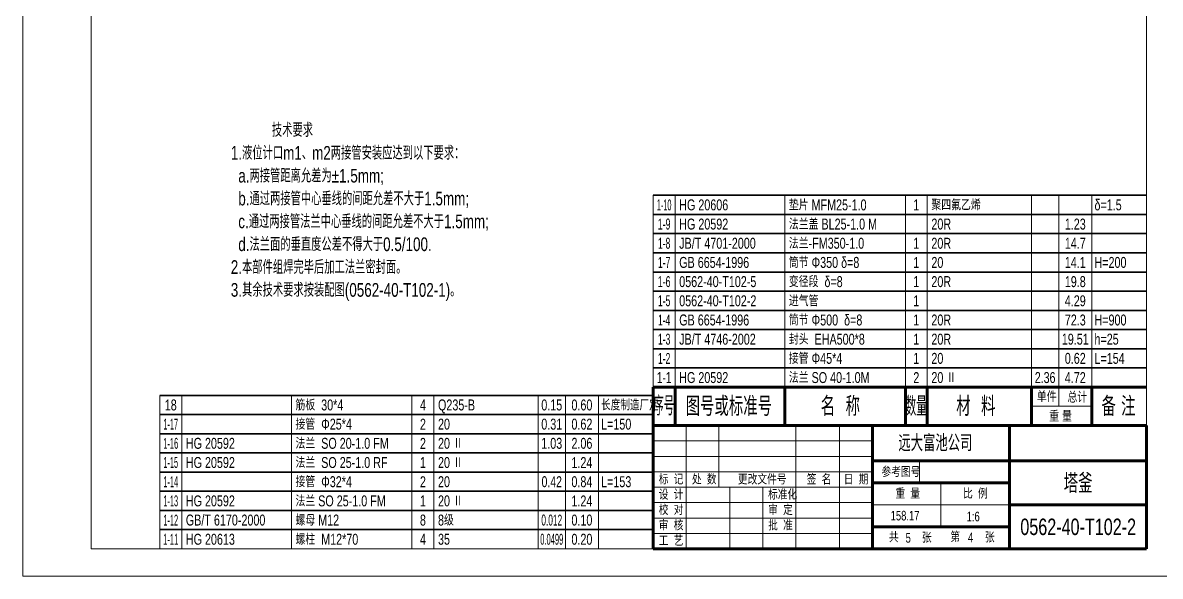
# Model space of a CAD drawing. Header units: millimetres. Extents: x 0 to 5040, y 0 to 3564.
# Drawn here: x 0 to 2490, y 0 to 1212 of the extents above; entities that cross this region are included whole.
import ezdxf
from ezdxf.enums import TextEntityAlignment as Align

# ---------------------------------------------------------------- set-up
doc = ezdxf.new("R2010")
doc.units = ezdxf.units.MM
doc.layers.add('标注层', color=7, linetype='Continuous', lineweight=18)
doc.layers.add('细实线', color=7, linetype='Continuous', lineweight=18)
doc.styles.add('HGCAD', font='HGCAD.SHX', dxfattribs={"width": 0.75, "bigfont": 'HZTXT.SHX'})

# ---------------------------------------------------------------- blocks, each defined once
blk = doc.blocks.new('HGCAD#HGTFTK~A2Z~HGCAD图框')
at = {"layer": '细实线', "color": 7}
blk.add_lwpolyline([(10, -10), (-410, -10), (-410, 584), (10, 584)], close=True, dxfattribs=at)
at = {"layer": '细实线', "color": 2}
blk.add_lwpolyline([(0, 0), (-385, 0), (-385, 574), (0, 574)], close=True, dxfattribs=at)
blk = doc.blocks.new('HGCAD#HGTFBTL~HGCAD标题栏')
at = {"color": 4, "linetype": 'Continuous', "lineweight": 70}
for p, q in [((-180, 0), (-180, 45)), ((-180, 45), (0, 45)), ((-100, 45), (-100, 0)), ((-50, 0), (-50, 45)), ((0, 32.14), (-100, 32.14)), ((-50, 24.11), (-100, 24.11)), ((-50, 16.07), (0, 16.07)), ((-50, 8.04), (-100, 8.04)), ((0, 0), (-180, 0))]:
    blk.add_line(p, q, dxfattribs=at)
at = {"color": 7, "linetype": 'Continuous', "lineweight": 18}
for p, q in [((-168, 45), (-168, 0)), ((-156, 22.5), (-156, 45)), ((-128, 0), (-128, 45)), ((-112, 45), (-112, 0)), ((-180, 39.38), (-100, 39.38)), ((-100, 33.75), (-180, 33.75)), ((-82.78, 32.14), (-82.78, 24.11)), ((-180, 28.12), (-100, 28.12)), ((-100, 22.5), (-180, 22.5)), ((-152, 0), (-152, 22.5)), ((-140, 22.5), (-140, 0)), ((-75, 24.11), (-75, 8.04)), ((-180, 16.88), (-100, 16.88)), ((-100, 16.07), (-50, 16.07)), ((-100, 11.25), (-180, 11.25)), ((-180, 5.62), (-100, 5.62))]:
    blk.add_line(p, q, dxfattribs=at)
at = {"color": 4, "linetype": 'Continuous', "lineweight": 60}
blk.add_line((0, 0), (0, 45), dxfattribs=at)
at = {"color": 7, "linetype": 'Continuous', "lineweight": 18, "style": 'HGCAD', "width": 0.75}
for s, p in [('参考图号', (-96.71, 26.25)), ('标  记', (-177.97, 23.53)), ('处  数', (-165.87, 23.5)), ('更改文件号', (-149.08, 23.5)), ('签  名', (-123.98, 23.5)), ('日  期', (-110.47, 23.5)), ('设  计', (-177.97, 17.98)), ('标准化', (-138.09, 17.98)), ('重  量', (-91.64, 18.33)), ('比  例', (-66.93, 18.33)), ('校  对', (-177.97, 12.36)), ('审  定', (-138.05, 12.36)), ('审  核', (-177.97, 6.73)), ('批  准', (-138.05, 6.73)), ('工  艺', (-177.97, 1.11)), ('共', (-94, 2.4)), ('张', (-81.97, 2.26)), ('第', (-71.56, 2.52)), ('张', (-58.98, 2.36))]:
    blk.add_text(s, height=3.5, dxfattribs=at).set_placement(p)
at = {"color": 7, "linetype": 'Continuous', "lineweight": 18, "style": 'HGCAD', "width": 0.75, "flags": 8}
for tag, height, p in [('MATERIAL', 6, (-77.04, 38.61)), ('DRAW_NAME', 7, (-24.97, 23.88)), ('WEIGHT', 3.5, (-88.1, 12.11)), ('SCALE', 3.5, (-63.24, 11.8)), ('DRAW_NO', 6, (-24.94, 8.04)), ('SUM', 3.5, (-86.95, 4)), ('PAGE', 3.5, (-64.21, 4.14))]:
    blk.add_attdef(tag, text='', height=height, dxfattribs=at).set_placement(p, align=Align.MIDDLE_CENTER)
blk = doc.blocks.new('HGCAD#HGTFMXT~HGCAD明细表标题')
at = {"color": 4, "linetype": 'Continuous', "lineweight": 60}
for p, q in [((-180, 0), (-180, 14)), ((-180, 14), (0, 14)), ((-172, 14), (-172, 0)), ((-132, 14), (-132, 0)), ((-88, 14), (-88, 0)), ((-80, 14), (-80, 0)), ((-42, 14), (-42, 0)), ((-20, 14), (-20, 0))]:
    blk.add_line(p, q, dxfattribs=at)
at = {"layer": '标注层'}
for p, q in [((-32, 14), (-32, 7)), ((-32, 7), (-32, 14)), ((-20, 7), (-42, 7))]:
    blk.add_line(p, q, dxfattribs=at)
at = {"layer": '标注层', "style": 'HGCAD'}
for s, height, width, p in [('单件', 4, 0.75, (-40, 8.52)), ('总计', 4, 0.75, (-28.85, 8.34)), ('序号', 7, 0.55, (-180, 3.68)), ('图号或标准号', 7, 0.75, (-168.15, 3.5)), ('名  称', 7, 0.75, (-118.87, 3.5)), ('数量', 7, 0.55, (-87.87, 3.5)), ('材  料', 7, 0.75, (-69.43, 3.5)), ('备 注', 7, 0.75, (-16.44, 3.5)), ('重 量', 4, 0.75, (-35.51, 1.38))]:
    blk.add_text(s, height=height, dxfattribs=dict(at, width=width)).set_placement(p)
blk = doc.blocks.new('HGCAD#HGTFMXB~HGCAD明细表')
at = {"color": 4}
for p, q in [((-180, 0), (-180, 7)), ((-172, 0), (-172, 7)), ((-132, 0), (-132, 7)), ((-88, 0), (-88, 7)), ((-80, 0), (-80, 7)), ((-42, 0), (-42, 7)), ((-32, 0), (-32, 7)), ((-20, 0), (-20, 7))]:
    blk.add_line(p, q, dxfattribs=at)
at = {"color": 7, "linetype": 'Continuous', "lineweight": 35}
blk.add_line((-180, 7), (0, 7), dxfattribs=at)
at = {"color": 7, "linetype": 'Continuous', "lineweight": 35, "style": 'HGCAD', "width": 0.75, "flags": 8}
for tag, p in [('NO', (-176, 3.5)), ('NUM', (-84, 3.5)), ('ONE', (-37, 3.5)), ('ALL', (-26, 3.5))]:
    blk.add_attdef(tag, text='', height=4, dxfattribs=at).set_placement(p, align=Align.MIDDLE)
for tag, p in [('PARTNO', (-170.5, 3.5)), ('PARTNAME', (-130.5, 3.5)), ('MATERIAL', (-78.5, 3.5)), ('NOTICE', (-19, 3.5))]:
    blk.add_attdef(tag, text='', height=4, dxfattribs=at).set_placement(p, align=Align.MIDDLE_LEFT)

msp = doc.modelspace()

# ---------------------------------------------------------------- block references
at = {"ltscale": 6, "xscale": 6, "yscale": 6, "zscale": 6}
msp.add_blockref('HGCAD#HGTFTK~A2Z~HGCAD图框', (2460, 60), dxfattribs=at)
at = {"layer": '细实线', "ltscale": 6}
ref = msp.add_blockref('HGCAD#HGTFMXB~HGCAD明细表', (2460, 792), dxfattribs=dict(at, xscale=6, yscale=6, zscale=6))
ref.add_attrib('NO', '1-10', dxfattribs={"layer": '0', "color": 7, "linetype": 'Continuous', "lineweight": 35, "height": 24, "style": 'HGCAD', "width": 0.46, "flags": 8}).set_placement((1404, 813), align=Align.MIDDLE)
ref.add_attrib('PARTNO', 'HG 20606', dxfattribs={"layer": '0', "color": 7, "linetype": 'Continuous', "lineweight": 35, "height": 24, "style": 'HGCAD', "width": 0.75, "flags": 8}).set_placement((1437, 813), align=Align.MIDDLE_LEFT)
ref.add_attrib('PARTNAME', '垫片 MFM25-1.0', dxfattribs={"layer": '0', "color": 7, "linetype": 'Continuous', "lineweight": 35, "height": 24, "style": 'HGCAD', "width": 0.75, "flags": 8}).set_placement((1677, 813), align=Align.MIDDLE_LEFT)
ref.add_attrib('NUM', '1', dxfattribs={"layer": '0', "color": 7, "linetype": 'Continuous', "lineweight": 35, "height": 24, "style": 'HGCAD', "width": 0.75, "flags": 8}).set_placement((1956, 813), align=Align.MIDDLE)
ref.add_attrib('MATERIAL', '聚四氟乙烯', dxfattribs={"layer": '0', "color": 7, "linetype": 'Continuous', "lineweight": 35, "height": 24, "style": 'HGCAD', "width": 0.75, "flags": 8}).set_placement((1989, 813), align=Align.MIDDLE_LEFT)
ref.add_attrib('NOTICE', 'δ=1.5', dxfattribs={"layer": '0', "color": 7, "linetype": 'Continuous', "lineweight": 35, "height": 24, "style": 'HGCAD', "width": 0.75, "flags": 8}).set_placement((2346, 813), align=Align.MIDDLE_LEFT)
ref = msp.add_blockref('HGCAD#HGTFMXB~HGCAD明细表', (2460, 750), dxfattribs=dict(at, xscale=6, yscale=6, zscale=6))
ref.add_attrib('NO', '1-9', dxfattribs={"layer": '0', "color": 7, "linetype": 'Continuous', "lineweight": 35, "height": 24, "style": 'HGCAD', "width": 0.61, "flags": 8}).set_placement((1404, 771), align=Align.MIDDLE)
ref.add_attrib('PARTNO', 'HG 20592', dxfattribs={"layer": '0', "color": 7, "linetype": 'Continuous', "lineweight": 35, "height": 24, "style": 'HGCAD', "width": 0.75, "flags": 8}).set_placement((1437, 771), align=Align.MIDDLE_LEFT)
ref.add_attrib('PARTNAME', '法兰盖 BL25-1.0 M', dxfattribs={"layer": '0', "color": 7, "linetype": 'Continuous', "lineweight": 35, "height": 24, "style": 'HGCAD', "width": 0.75, "flags": 8}).set_placement((1677, 771), align=Align.MIDDLE_LEFT)
ref.add_attrib('MATERIAL', '20R', dxfattribs={"layer": '0', "color": 7, "linetype": 'Continuous', "lineweight": 35, "height": 24, "style": 'HGCAD', "width": 0.75, "flags": 8}).set_placement((1989, 771), align=Align.MIDDLE_LEFT)
ref.add_attrib('ALL', '1.23', dxfattribs={"layer": '0', "color": 7, "linetype": 'Continuous', "lineweight": 35, "height": 24, "style": 'HGCAD', "width": 0.75, "flags": 8}).set_placement((2304, 771), align=Align.MIDDLE)
ref = msp.add_blockref('HGCAD#HGTFMXB~HGCAD明细表', (2460, 708), dxfattribs=dict(at, xscale=6, yscale=6, zscale=6))
ref.add_attrib('NO', '1-8', dxfattribs={"layer": '0', "color": 7, "linetype": 'Continuous', "lineweight": 35, "height": 24, "style": 'HGCAD', "width": 0.6, "flags": 8}).set_placement((1404, 729), align=Align.MIDDLE)
ref.add_attrib('PARTNO', 'JB/T 4701-2000', dxfattribs={"layer": '0', "color": 7, "linetype": 'Continuous', "lineweight": 35, "height": 24, "style": 'HGCAD', "width": 0.75, "flags": 8}).set_placement((1437, 729), align=Align.MIDDLE_LEFT)
ref.add_attrib('PARTNAME', '法兰-FM350-1.0', dxfattribs={"layer": '0', "color": 7, "linetype": 'Continuous', "lineweight": 35, "height": 24, "style": 'HGCAD', "width": 0.75, "flags": 8}).set_placement((1677, 729), align=Align.MIDDLE_LEFT)
ref.add_attrib('NUM', '1', dxfattribs={"layer": '0', "color": 7, "linetype": 'Continuous', "lineweight": 35, "height": 24, "style": 'HGCAD', "width": 0.75, "flags": 8}).set_placement((1956, 729), align=Align.MIDDLE)
ref.add_attrib('MATERIAL', '20R', dxfattribs={"layer": '0', "color": 7, "linetype": 'Continuous', "lineweight": 35, "height": 24, "style": 'HGCAD', "width": 0.75, "flags": 8}).set_placement((1989, 729), align=Align.MIDDLE_LEFT)
ref.add_attrib('ALL', '14.7', dxfattribs={"layer": '0', "color": 7, "linetype": 'Continuous', "lineweight": 35, "height": 24, "style": 'HGCAD', "width": 0.75, "flags": 8}).set_placement((2304, 729), align=Align.MIDDLE)
ref = msp.add_blockref('HGCAD#HGTFMXB~HGCAD明细表', (2460, 666), dxfattribs=dict(at, xscale=6, yscale=6, zscale=6))
ref.add_attrib('NO', '1-7', dxfattribs={"layer": '0', "color": 7, "linetype": 'Continuous', "lineweight": 35, "height": 24, "style": 'HGCAD', "width": 0.6, "flags": 8}).set_placement((1404, 687), align=Align.MIDDLE)
ref.add_attrib('PARTNO', 'GB 6654-1996', dxfattribs={"layer": '0', "color": 7, "linetype": 'Continuous', "lineweight": 35, "height": 24, "style": 'HGCAD', "width": 0.75, "flags": 8}).set_placement((1437, 687), align=Align.MIDDLE_LEFT)
ref.add_attrib('PARTNAME', '筒节 Φ350 δ=8', dxfattribs={"layer": '0', "color": 7, "linetype": 'Continuous', "lineweight": 35, "height": 24, "style": 'HGCAD', "width": 0.75, "flags": 8}).set_placement((1677, 687), align=Align.MIDDLE_LEFT)
ref.add_attrib('NUM', '1', dxfattribs={"layer": '0', "color": 7, "linetype": 'Continuous', "lineweight": 35, "height": 24, "style": 'HGCAD', "width": 0.75, "flags": 8}).set_placement((1956, 687), align=Align.MIDDLE)
ref.add_attrib('MATERIAL', '20', dxfattribs={"layer": '0', "color": 7, "linetype": 'Continuous', "lineweight": 35, "height": 24, "style": 'HGCAD', "width": 0.75, "flags": 8}).set_placement((1989, 687), align=Align.MIDDLE_LEFT)
ref.add_attrib('ALL', '14.1', dxfattribs={"layer": '0', "color": 7, "linetype": 'Continuous', "lineweight": 35, "height": 24, "style": 'HGCAD', "width": 0.75, "flags": 8}).set_placement((2304, 687), align=Align.MIDDLE)
ref.add_attrib('NOTICE', 'H=200', dxfattribs={"layer": '0', "color": 7, "linetype": 'Continuous', "lineweight": 35, "height": 24, "style": 'HGCAD', "width": 0.75, "flags": 8}).set_placement((2346, 687), align=Align.MIDDLE_LEFT)
ref = msp.add_blockref('HGCAD#HGTFMXB~HGCAD明细表', (2460, 624), dxfattribs=dict(at, xscale=6, yscale=6, zscale=6))
ref.add_attrib('NO', '1-6', dxfattribs={"layer": '0', "color": 7, "linetype": 'Continuous', "lineweight": 35, "height": 24, "style": 'HGCAD', "width": 0.61, "flags": 8}).set_placement((1404, 645), align=Align.MIDDLE)
ref.add_attrib('PARTNO', '0562-40-T102-5', dxfattribs={"layer": '0', "color": 7, "linetype": 'Continuous', "lineweight": 35, "height": 24, "style": 'HGCAD', "width": 0.75, "flags": 8}).set_placement((1437, 645), align=Align.MIDDLE_LEFT)
ref.add_attrib('PARTNAME', '变径段  δ=8', dxfattribs={"layer": '0', "color": 7, "linetype": 'Continuous', "lineweight": 35, "height": 24, "style": 'HGCAD', "width": 0.75, "flags": 8}).set_placement((1677, 645), align=Align.MIDDLE_LEFT)
ref.add_attrib('NUM', '1', dxfattribs={"layer": '0', "color": 7, "linetype": 'Continuous', "lineweight": 35, "height": 24, "style": 'HGCAD', "width": 0.75, "flags": 8}).set_placement((1956, 645), align=Align.MIDDLE)
ref.add_attrib('MATERIAL', '20R', dxfattribs={"layer": '0', "color": 7, "linetype": 'Continuous', "lineweight": 35, "height": 24, "style": 'HGCAD', "width": 0.75, "flags": 8}).set_placement((1989, 645), align=Align.MIDDLE_LEFT)
ref.add_attrib('ALL', '19.8', dxfattribs={"layer": '0', "color": 7, "linetype": 'Continuous', "lineweight": 35, "height": 24, "style": 'HGCAD', "width": 0.75, "flags": 8}).set_placement((2304, 645), align=Align.MIDDLE)
ref = msp.add_blockref('HGCAD#HGTFMXB~HGCAD明细表', (2460, 582), dxfattribs=dict(at, xscale=6, yscale=6, zscale=6))
ref.add_attrib('NO', '1-5', dxfattribs={"layer": '0', "color": 7, "linetype": 'Continuous', "lineweight": 35, "height": 24, "style": 'HGCAD', "width": 0.6, "flags": 8}).set_placement((1404, 603), align=Align.MIDDLE)
ref.add_attrib('PARTNO', '0562-40-T102-2', dxfattribs={"layer": '0', "color": 7, "linetype": 'Continuous', "lineweight": 35, "height": 24, "style": 'HGCAD', "width": 0.75, "flags": 8}).set_placement((1437, 603), align=Align.MIDDLE_LEFT)
ref.add_attrib('PARTNAME', '进气管', dxfattribs={"layer": '0', "color": 7, "linetype": 'Continuous', "lineweight": 35, "height": 24, "style": 'HGCAD', "width": 0.75, "flags": 8}).set_placement((1677, 603), align=Align.MIDDLE_LEFT)
ref.add_attrib('NUM', '1', dxfattribs={"layer": '0', "color": 7, "linetype": 'Continuous', "lineweight": 35, "height": 24, "style": 'HGCAD', "width": 0.75, "flags": 8}).set_placement((1956, 603), align=Align.MIDDLE)
ref.add_attrib('ALL', '4.29', dxfattribs={"layer": '0', "color": 7, "linetype": 'Continuous', "lineweight": 35, "height": 24, "style": 'HGCAD', "width": 0.75, "flags": 8}).set_placement((2304, 603), align=Align.MIDDLE)
ref = msp.add_blockref('HGCAD#HGTFMXB~HGCAD明细表', (2460, 540), dxfattribs=dict(at, xscale=6, yscale=6, zscale=6))
ref.add_attrib('NO', '1-4', dxfattribs={"layer": '0', "color": 7, "linetype": 'Continuous', "lineweight": 35, "height": 24, "style": 'HGCAD', "width": 0.59, "flags": 8}).set_placement((1404, 561), align=Align.MIDDLE)
ref.add_attrib('PARTNO', 'GB 6654-1996', dxfattribs={"layer": '0', "color": 7, "linetype": 'Continuous', "lineweight": 35, "height": 24, "style": 'HGCAD', "width": 0.75, "flags": 8}).set_placement((1437, 561), align=Align.MIDDLE_LEFT)
ref.add_attrib('PARTNAME', '筒节 Φ500  δ=8', dxfattribs={"layer": '0', "color": 7, "linetype": 'Continuous', "lineweight": 35, "height": 24, "style": 'HGCAD', "width": 0.75, "flags": 8}).set_placement((1677, 561), align=Align.MIDDLE_LEFT)
ref.add_attrib('NUM', '1', dxfattribs={"layer": '0', "color": 7, "linetype": 'Continuous', "lineweight": 35, "height": 24, "style": 'HGCAD', "width": 0.75, "flags": 8}).set_placement((1956, 561), align=Align.MIDDLE)
ref.add_attrib('MATERIAL', '20R', dxfattribs={"layer": '0', "color": 7, "linetype": 'Continuous', "lineweight": 35, "height": 24, "style": 'HGCAD', "width": 0.75, "flags": 8}).set_placement((1989, 561), align=Align.MIDDLE_LEFT)
ref.add_attrib('ALL', '72.3', dxfattribs={"layer": '0', "color": 7, "linetype": 'Continuous', "lineweight": 35, "height": 24, "style": 'HGCAD', "width": 0.75, "flags": 8}).set_placement((2304, 561), align=Align.MIDDLE)
ref.add_attrib('NOTICE', 'H=900', dxfattribs={"layer": '0', "color": 7, "linetype": 'Continuous', "lineweight": 35, "height": 24, "style": 'HGCAD', "width": 0.75, "flags": 8}).set_placement((2346, 561), align=Align.MIDDLE_LEFT)
ref = msp.add_blockref('HGCAD#HGTFMXB~HGCAD明细表', (2460, 498), dxfattribs=dict(at, xscale=6, yscale=6, zscale=6))
ref.add_attrib('NO', '1-3', dxfattribs={"layer": '0', "color": 7, "linetype": 'Continuous', "lineweight": 35, "height": 24, "style": 'HGCAD', "width": 0.6, "flags": 8}).set_placement((1404, 519), align=Align.MIDDLE)
ref.add_attrib('PARTNO', 'JB/T 4746-2002', dxfattribs={"layer": '0', "color": 7, "linetype": 'Continuous', "lineweight": 35, "height": 24, "style": 'HGCAD', "width": 0.75, "flags": 8}).set_placement((1437, 519), align=Align.MIDDLE_LEFT)
ref.add_attrib('PARTNAME', '封头  EHA500*8', dxfattribs={"layer": '0', "color": 7, "linetype": 'Continuous', "lineweight": 35, "height": 24, "style": 'HGCAD', "width": 0.75, "flags": 8}).set_placement((1677, 519), align=Align.MIDDLE_LEFT)
ref.add_attrib('NUM', '1', dxfattribs={"layer": '0', "color": 7, "linetype": 'Continuous', "lineweight": 35, "height": 24, "style": 'HGCAD', "width": 0.75, "flags": 8}).set_placement((1956, 519), align=Align.MIDDLE)
ref.add_attrib('MATERIAL', '20R', dxfattribs={"layer": '0', "color": 7, "linetype": 'Continuous', "lineweight": 35, "height": 24, "style": 'HGCAD', "width": 0.75, "flags": 8}).set_placement((1989, 519), align=Align.MIDDLE_LEFT)
ref.add_attrib('ALL', '19.51', dxfattribs={"layer": '0', "color": 7, "linetype": 'Continuous', "lineweight": 35, "height": 24, "style": 'HGCAD', "width": 0.75, "flags": 8}).set_placement((2304, 519), align=Align.MIDDLE)
ref.add_attrib('NOTICE', 'h=25', dxfattribs={"layer": '0', "color": 7, "linetype": 'Continuous', "lineweight": 35, "height": 24, "style": 'HGCAD', "width": 0.75, "flags": 8}).set_placement((2346, 519), align=Align.MIDDLE_LEFT)
ref = msp.add_blockref('HGCAD#HGTFMXB~HGCAD明细表', (2460, 456), dxfattribs=dict(at, xscale=6, yscale=6, zscale=6))
ref.add_attrib('NO', '1-2', dxfattribs={"layer": '0', "color": 7, "linetype": 'Continuous', "lineweight": 35, "height": 24, "style": 'HGCAD', "width": 0.6, "flags": 8}).set_placement((1404, 477), align=Align.MIDDLE)
ref.add_attrib('PARTNAME', '接管 Φ45*4', dxfattribs={"layer": '0', "color": 7, "linetype": 'Continuous', "lineweight": 35, "height": 24, "style": 'HGCAD', "width": 0.75, "flags": 8}).set_placement((1677, 477), align=Align.MIDDLE_LEFT)
ref.add_attrib('NUM', '1', dxfattribs={"layer": '0', "color": 7, "linetype": 'Continuous', "lineweight": 35, "height": 24, "style": 'HGCAD', "width": 0.75, "flags": 8}).set_placement((1956, 477), align=Align.MIDDLE)
ref.add_attrib('MATERIAL', '20', dxfattribs={"layer": '0', "color": 7, "linetype": 'Continuous', "lineweight": 35, "height": 24, "style": 'HGCAD', "width": 0.75, "flags": 8}).set_placement((1989, 477), align=Align.MIDDLE_LEFT)
ref.add_attrib('ALL', '0.62', dxfattribs={"layer": '0', "color": 7, "linetype": 'Continuous', "lineweight": 35, "height": 24, "style": 'HGCAD', "width": 0.75, "flags": 8}).set_placement((2304, 477), align=Align.MIDDLE)
ref.add_attrib('NOTICE', 'L=154', dxfattribs={"layer": '0', "color": 7, "linetype": 'Continuous', "lineweight": 35, "height": 24, "style": 'HGCAD', "width": 0.75, "flags": 8}).set_placement((2346, 477), align=Align.MIDDLE_LEFT)
ref = msp.add_blockref('HGCAD#HGTFMXB~HGCAD明细表', (2460, 414), dxfattribs=dict(at, xscale=6, yscale=6, zscale=6))
ref.add_attrib('NO', '1-1', dxfattribs={"layer": '0', "color": 7, "linetype": 'Continuous', "lineweight": 35, "height": 24, "style": 'HGCAD', "width": 0.71, "flags": 8}).set_placement((1404, 435), align=Align.MIDDLE)
ref.add_attrib('PARTNO', 'HG 20592', dxfattribs={"layer": '0', "color": 7, "linetype": 'Continuous', "lineweight": 35, "height": 24, "style": 'HGCAD', "width": 0.75, "flags": 8}).set_placement((1437, 435), align=Align.MIDDLE_LEFT)
ref.add_attrib('PARTNAME', '法兰 SO 40-1.0M', dxfattribs={"layer": '0', "color": 7, "linetype": 'Continuous', "lineweight": 35, "height": 24, "style": 'HGCAD', "width": 0.75, "flags": 8}).set_placement((1677, 435), align=Align.MIDDLE_LEFT)
ref.add_attrib('NUM', '2', dxfattribs={"layer": '0', "color": 7, "linetype": 'Continuous', "lineweight": 35, "height": 24, "style": 'HGCAD', "width": 0.75, "flags": 8}).set_placement((1956, 435), align=Align.MIDDLE)
ref.add_attrib('MATERIAL', '20 Ⅱ', dxfattribs={"layer": '0', "color": 7, "linetype": 'Continuous', "lineweight": 35, "height": 24, "style": 'HGCAD', "width": 0.75, "flags": 8}).set_placement((1989, 435), align=Align.MIDDLE_LEFT)
ref.add_attrib('ONE', '2.36', dxfattribs={"layer": '0', "color": 7, "linetype": 'Continuous', "lineweight": 35, "height": 24, "style": 'HGCAD', "width": 0.74, "flags": 8}).set_placement((2238, 435), align=Align.MIDDLE)
ref.add_attrib('ALL', '4.72', dxfattribs={"layer": '0', "color": 7, "linetype": 'Continuous', "lineweight": 35, "height": 24, "style": 'HGCAD', "width": 0.75, "flags": 8}).set_placement((2304, 435), align=Align.MIDDLE)
at = {"layer": '细实线', "ltscale": 6, "xscale": 6, "yscale": 6, "zscale": 6}
msp.add_blockref('HGCAD#HGTFMXT~HGCAD明细表标题', (2460, 330), dxfattribs=at)
at = {"layer": '细实线', "ltscale": 6}
ref = msp.add_blockref('HGCAD#HGTFMXB~HGCAD明细表', (1380, 354), dxfattribs=dict(at, xscale=6, yscale=6, zscale=6))
ref.add_attrib('NO', '18', dxfattribs={"layer": '0', "color": 7, "linetype": 'Continuous', "lineweight": 35, "height": 24, "style": 'HGCAD', "width": 0.75, "flags": 8}).set_placement((324, 375), align=Align.MIDDLE)
ref.add_attrib('PARTNAME', '筋板  30*4', dxfattribs={"layer": '0', "color": 7, "linetype": 'Continuous', "lineweight": 35, "height": 24, "style": 'HGCAD', "width": 0.75, "flags": 8}).set_placement((597, 375), align=Align.MIDDLE_LEFT)
ref.add_attrib('NUM', '4', dxfattribs={"layer": '0', "color": 7, "linetype": 'Continuous', "lineweight": 35, "height": 24, "style": 'HGCAD', "width": 0.75, "flags": 8}).set_placement((876, 375), align=Align.MIDDLE)
ref.add_attrib('MATERIAL', 'Q235-B', dxfattribs={"layer": '0', "color": 7, "linetype": 'Continuous', "lineweight": 35, "height": 24, "style": 'HGCAD', "width": 0.75, "flags": 8}).set_placement((909, 375), align=Align.MIDDLE_LEFT)
ref.add_attrib('ONE', '0.15', dxfattribs={"layer": '0', "color": 7, "linetype": 'Continuous', "lineweight": 35, "height": 24, "style": 'HGCAD', "width": 0.75, "flags": 8}).set_placement((1158, 375), align=Align.MIDDLE)
ref.add_attrib('ALL', '0.60', dxfattribs={"layer": '0', "color": 7, "linetype": 'Continuous', "lineweight": 35, "height": 24, "style": 'HGCAD', "width": 0.75, "flags": 8}).set_placement((1224, 375), align=Align.MIDDLE)
ref.add_attrib('NOTICE', '长度制造厂定', dxfattribs={"layer": '0', "color": 7, "linetype": 'Continuous', "lineweight": 35, "height": 24, "style": 'HGCAD', "width": 0.73, "flags": 8}).set_placement((1266, 375), align=Align.MIDDLE_LEFT)
ref = msp.add_blockref('HGCAD#HGTFMXB~HGCAD明细表', (1380, 312), dxfattribs=dict(at, xscale=6, yscale=6, zscale=6))
ref.add_attrib('NO', '1-17', dxfattribs={"layer": '0', "color": 7, "linetype": 'Continuous', "lineweight": 35, "height": 24, "style": 'HGCAD', "width": 0.46, "flags": 8}).set_placement((324, 333), align=Align.MIDDLE)
ref.add_attrib('PARTNAME', '接管  Φ25*4', dxfattribs={"layer": '0', "color": 7, "linetype": 'Continuous', "lineweight": 35, "height": 24, "style": 'HGCAD', "width": 0.75, "flags": 8}).set_placement((597, 333), align=Align.MIDDLE_LEFT)
ref.add_attrib('NUM', '2', dxfattribs={"layer": '0', "color": 7, "linetype": 'Continuous', "lineweight": 35, "height": 24, "style": 'HGCAD', "width": 0.75, "flags": 8}).set_placement((876, 333), align=Align.MIDDLE)
ref.add_attrib('MATERIAL', '20', dxfattribs={"layer": '0', "color": 7, "linetype": 'Continuous', "lineweight": 35, "height": 24, "style": 'HGCAD', "width": 0.75, "flags": 8}).set_placement((909, 333), align=Align.MIDDLE_LEFT)
ref.add_attrib('ONE', '0.31', dxfattribs={"layer": '0', "color": 7, "linetype": 'Continuous', "lineweight": 35, "height": 24, "style": 'HGCAD', "width": 0.75, "flags": 8}).set_placement((1158, 333), align=Align.MIDDLE)
ref.add_attrib('ALL', '0.62', dxfattribs={"layer": '0', "color": 7, "linetype": 'Continuous', "lineweight": 35, "height": 24, "style": 'HGCAD', "width": 0.75, "flags": 8}).set_placement((1224, 333), align=Align.MIDDLE)
ref.add_attrib('NOTICE', 'L=150', dxfattribs={"layer": '0', "color": 7, "linetype": 'Continuous', "lineweight": 35, "height": 24, "style": 'HGCAD', "width": 0.75, "flags": 8}).set_placement((1266, 333), align=Align.MIDDLE_LEFT)
at = {"layer": '细实线', "ltscale": 6, "xscale": 6, "yscale": 6, "zscale": 6}
msp.add_blockref('HGCAD#HGTFBTL~HGCAD标题栏', (2460, 60), dxfattribs=at).add_auto_attribs({'SCALE': '1:6', 'DRAW_NO': '0562-40-T102-2', 'DRAW_NAME': '塔釜', 'MATERIAL': '远大富池公司', 'WEIGHT': '158.17', 'SUM': '5', 'PAGE': '4'})
at = {"layer": '细实线', "ltscale": 6}
ref = msp.add_blockref('HGCAD#HGTFMXB~HGCAD明细表', (1380, 270), dxfattribs=dict(at, xscale=6, yscale=6, zscale=6))
ref.add_attrib('NO', '1-16', dxfattribs={"layer": '0', "color": 7, "linetype": 'Continuous', "lineweight": 35, "height": 24, "style": 'HGCAD', "width": 0.47, "flags": 8}).set_placement((324, 291), align=Align.MIDDLE)
ref.add_attrib('PARTNO', 'HG 20592', dxfattribs={"layer": '0', "color": 7, "linetype": 'Continuous', "lineweight": 35, "height": 24, "style": 'HGCAD', "width": 0.75, "flags": 8}).set_placement((357, 291), align=Align.MIDDLE_LEFT)
ref.add_attrib('PARTNAME', '法兰  SO 20-1.0 FM', dxfattribs={"layer": '0', "color": 7, "linetype": 'Continuous', "lineweight": 35, "height": 24, "style": 'HGCAD', "width": 0.75, "flags": 8}).set_placement((597, 291), align=Align.MIDDLE_LEFT)
ref.add_attrib('NUM', '2', dxfattribs={"layer": '0', "color": 7, "linetype": 'Continuous', "lineweight": 35, "height": 24, "style": 'HGCAD', "width": 0.75, "flags": 8}).set_placement((876, 291), align=Align.MIDDLE)
ref.add_attrib('MATERIAL', '20 Ⅱ', dxfattribs={"layer": '0', "color": 7, "linetype": 'Continuous', "lineweight": 35, "height": 24, "style": 'HGCAD', "width": 0.75, "flags": 8}).set_placement((909, 291), align=Align.MIDDLE_LEFT)
ref.add_attrib('ONE', '1.03', dxfattribs={"layer": '0', "color": 7, "linetype": 'Continuous', "lineweight": 35, "height": 24, "style": 'HGCAD', "width": 0.75, "flags": 8}).set_placement((1158, 291), align=Align.MIDDLE)
ref.add_attrib('ALL', '2.06', dxfattribs={"layer": '0', "color": 7, "linetype": 'Continuous', "lineweight": 35, "height": 24, "style": 'HGCAD', "width": 0.75, "flags": 8}).set_placement((1224, 291), align=Align.MIDDLE)
ref = msp.add_blockref('HGCAD#HGTFMXB~HGCAD明细表', (1380, 228), dxfattribs=dict(at, xscale=6, yscale=6, zscale=6))
ref.add_attrib('NO', '1-15', dxfattribs={"layer": '0', "color": 7, "linetype": 'Continuous', "lineweight": 35, "height": 24, "style": 'HGCAD', "width": 0.46, "flags": 8}).set_placement((324, 249), align=Align.MIDDLE)
ref.add_attrib('PARTNO', 'HG 20592', dxfattribs={"layer": '0', "color": 7, "linetype": 'Continuous', "lineweight": 35, "height": 24, "style": 'HGCAD', "width": 0.75, "flags": 8}).set_placement((357, 249), align=Align.MIDDLE_LEFT)
ref.add_attrib('PARTNAME', '法兰  SO 25-1.0 RF', dxfattribs={"layer": '0', "color": 7, "linetype": 'Continuous', "lineweight": 35, "height": 24, "style": 'HGCAD', "width": 0.75, "flags": 8}).set_placement((597, 249), align=Align.MIDDLE_LEFT)
ref.add_attrib('NUM', '1', dxfattribs={"layer": '0', "color": 7, "linetype": 'Continuous', "lineweight": 35, "height": 24, "style": 'HGCAD', "width": 0.75, "flags": 8}).set_placement((876, 249), align=Align.MIDDLE)
ref.add_attrib('MATERIAL', '20 Ⅱ', dxfattribs={"layer": '0', "color": 7, "linetype": 'Continuous', "lineweight": 35, "height": 24, "style": 'HGCAD', "width": 0.75, "flags": 8}).set_placement((909, 249), align=Align.MIDDLE_LEFT)
ref.add_attrib('ALL', '1.24', dxfattribs={"layer": '0', "color": 7, "linetype": 'Continuous', "lineweight": 35, "height": 24, "style": 'HGCAD', "width": 0.75, "flags": 8}).set_placement((1224, 249), align=Align.MIDDLE)
ref = msp.add_blockref('HGCAD#HGTFMXB~HGCAD明细表', (1380, 186), dxfattribs=dict(at, xscale=6, yscale=6, zscale=6))
ref.add_attrib('NO', '1-14', dxfattribs={"layer": '0', "color": 7, "linetype": 'Continuous', "lineweight": 35, "height": 24, "style": 'HGCAD', "width": 0.46, "flags": 8}).set_placement((324, 207), align=Align.MIDDLE)
ref.add_attrib('PARTNAME', '接管  Φ32*4', dxfattribs={"layer": '0', "color": 7, "linetype": 'Continuous', "lineweight": 35, "height": 24, "style": 'HGCAD', "width": 0.75, "flags": 8}).set_placement((597, 207), align=Align.MIDDLE_LEFT)
ref.add_attrib('NUM', '2', dxfattribs={"layer": '0', "color": 7, "linetype": 'Continuous', "lineweight": 35, "height": 24, "style": 'HGCAD', "width": 0.75, "flags": 8}).set_placement((876, 207), align=Align.MIDDLE)
ref.add_attrib('MATERIAL', '20', dxfattribs={"layer": '0', "color": 7, "linetype": 'Continuous', "lineweight": 35, "height": 24, "style": 'HGCAD', "width": 0.75, "flags": 8}).set_placement((909, 207), align=Align.MIDDLE_LEFT)
ref.add_attrib('ONE', '0.42', dxfattribs={"layer": '0', "color": 7, "linetype": 'Continuous', "lineweight": 35, "height": 24, "style": 'HGCAD', "width": 0.73, "flags": 8}).set_placement((1158, 207), align=Align.MIDDLE)
ref.add_attrib('ALL', '0.84', dxfattribs={"layer": '0', "color": 7, "linetype": 'Continuous', "lineweight": 35, "height": 24, "style": 'HGCAD', "width": 0.75, "flags": 8}).set_placement((1224, 207), align=Align.MIDDLE)
ref.add_attrib('NOTICE', 'L=153', dxfattribs={"layer": '0', "color": 7, "linetype": 'Continuous', "lineweight": 35, "height": 24, "style": 'HGCAD', "width": 0.75, "flags": 8}).set_placement((1266, 207), align=Align.MIDDLE_LEFT)
ref = msp.add_blockref('HGCAD#HGTFMXB~HGCAD明细表', (1380, 144), dxfattribs=dict(at, xscale=6, yscale=6, zscale=6))
ref.add_attrib('NO', '1-13', dxfattribs={"layer": '0', "color": 7, "linetype": 'Continuous', "lineweight": 35, "height": 24, "style": 'HGCAD', "width": 0.46, "flags": 8}).set_placement((324, 165), align=Align.MIDDLE)
ref.add_attrib('PARTNO', 'HG 20592', dxfattribs={"layer": '0', "color": 7, "linetype": 'Continuous', "lineweight": 35, "height": 24, "style": 'HGCAD', "width": 0.75, "flags": 8}).set_placement((357, 165), align=Align.MIDDLE_LEFT)
ref.add_attrib('PARTNAME', '法兰 SO 25-1.0 FM', dxfattribs={"layer": '0', "color": 7, "linetype": 'Continuous', "lineweight": 35, "height": 24, "style": 'HGCAD', "width": 0.75, "flags": 8}).set_placement((597, 165), align=Align.MIDDLE_LEFT)
ref.add_attrib('NUM', '1', dxfattribs={"layer": '0', "color": 7, "linetype": 'Continuous', "lineweight": 35, "height": 24, "style": 'HGCAD', "width": 0.75, "flags": 8}).set_placement((876, 165), align=Align.MIDDLE)
ref.add_attrib('MATERIAL', '20 Ⅱ', dxfattribs={"layer": '0', "color": 7, "linetype": 'Continuous', "lineweight": 35, "height": 24, "style": 'HGCAD', "width": 0.75, "flags": 8}).set_placement((909, 165), align=Align.MIDDLE_LEFT)
ref.add_attrib('ALL', '1.24', dxfattribs={"layer": '0', "color": 7, "linetype": 'Continuous', "lineweight": 35, "height": 24, "style": 'HGCAD', "width": 0.75, "flags": 8}).set_placement((1224, 165), align=Align.MIDDLE)
ref = msp.add_blockref('HGCAD#HGTFMXB~HGCAD明细表', (1380, 102), dxfattribs=dict(at, xscale=6, yscale=6, zscale=6))
ref.add_attrib('NO', '1-12', dxfattribs={"layer": '0', "color": 7, "linetype": 'Continuous', "lineweight": 35, "height": 24, "style": 'HGCAD', "width": 0.46, "flags": 8}).set_placement((324, 123), align=Align.MIDDLE)
ref.add_attrib('PARTNO', 'GB/T 6170-2000', dxfattribs={"layer": '0', "color": 7, "linetype": 'Continuous', "lineweight": 35, "height": 24, "style": 'HGCAD', "width": 0.75, "flags": 8}).set_placement((357, 123), align=Align.MIDDLE_LEFT)
ref.add_attrib('PARTNAME', '螺母 M12', dxfattribs={"layer": '0', "color": 7, "linetype": 'Continuous', "lineweight": 35, "height": 24, "style": 'HGCAD', "width": 0.75, "flags": 8}).set_placement((597, 123), align=Align.MIDDLE_LEFT)
ref.add_attrib('NUM', '8', dxfattribs={"layer": '0', "color": 7, "linetype": 'Continuous', "lineweight": 35, "height": 24, "style": 'HGCAD', "width": 0.75, "flags": 8}).set_placement((876, 123), align=Align.MIDDLE)
ref.add_attrib('MATERIAL', '8级', dxfattribs={"layer": '0', "color": 7, "linetype": 'Continuous', "lineweight": 35, "height": 24, "style": 'HGCAD', "width": 0.75, "flags": 8}).set_placement((909, 123), align=Align.MIDDLE_LEFT)
ref.add_attrib('ONE', '0.012', dxfattribs={"layer": '0', "color": 7, "linetype": 'Continuous', "lineweight": 35, "height": 24, "style": 'HGCAD', "width": 0.58, "flags": 8}).set_placement((1158, 123), align=Align.MIDDLE)
ref.add_attrib('ALL', '0.10', dxfattribs={"layer": '0', "color": 7, "linetype": 'Continuous', "lineweight": 35, "height": 24, "style": 'HGCAD', "width": 0.75, "flags": 8}).set_placement((1224, 123), align=Align.MIDDLE)
ref = msp.add_blockref('HGCAD#HGTFMXB~HGCAD明细表', (1380, 60), dxfattribs=dict(at, xscale=6, yscale=6, zscale=6))
ref.add_attrib('NO', '1-11', dxfattribs={"layer": '0', "color": 7, "linetype": 'Continuous', "lineweight": 35, "height": 24, "style": 'HGCAD', "width": 0.53, "flags": 8}).set_placement((324, 81), align=Align.MIDDLE)
ref.add_attrib('PARTNO', 'HG 20613', dxfattribs={"layer": '0', "color": 7, "linetype": 'Continuous', "lineweight": 35, "height": 24, "style": 'HGCAD', "width": 0.75, "flags": 8}).set_placement((357, 81), align=Align.MIDDLE_LEFT)
ref.add_attrib('PARTNAME', '螺柱  M12*70', dxfattribs={"layer": '0', "color": 7, "linetype": 'Continuous', "lineweight": 35, "height": 24, "style": 'HGCAD', "width": 0.75, "flags": 8}).set_placement((597, 81), align=Align.MIDDLE_LEFT)
ref.add_attrib('NUM', '4', dxfattribs={"layer": '0', "color": 7, "linetype": 'Continuous', "lineweight": 35, "height": 24, "style": 'HGCAD', "width": 0.75, "flags": 8}).set_placement((876, 81), align=Align.MIDDLE)
ref.add_attrib('MATERIAL', '35', dxfattribs={"layer": '0', "color": 7, "linetype": 'Continuous', "lineweight": 35, "height": 24, "style": 'HGCAD', "width": 0.75, "flags": 8}).set_placement((909, 81), align=Align.MIDDLE_LEFT)
ref.add_attrib('ONE', '0.0499', dxfattribs={"layer": '0', "color": 7, "linetype": 'Continuous', "lineweight": 35, "height": 24, "style": 'HGCAD', "width": 0.45, "flags": 8}).set_placement((1158, 81), align=Align.MIDDLE)
ref.add_attrib('ALL', '0.20', dxfattribs={"layer": '0', "color": 7, "linetype": 'Continuous', "lineweight": 35, "height": 24, "style": 'HGCAD', "width": 0.75, "flags": 8}).set_placement((1224, 81), align=Align.MIDDLE)

# ---------------------------------------------------------------- texts
at = {"layer": '细实线', "style": 'HGCAD', "width": 0.75}
for s, p in [('           技术要求', (455.45, 961.87)), ('1.液位计口m1、m2两接管安装应达到以下要求：', (455.45, 911.87)), ('  a.两接管距离允差为±1.5mm;', (455.45, 861.87)), ('  b.通过两接管中心垂线的间距允差不大于1.5mm;', (455.45, 811.87)), ('  c.通过两接管法兰中心垂线的间距允差不大于1.5mm;', (455.45, 761.87)), ('  d.法兰面的垂直度公差不得大于0.5/100.', (455.45, 711.87)), ('2.本部件组焊完毕后加工法兰密封面。', (455.45, 661.87)), ('3.其余技术要求按装配图(0562-40-T102-1)。', (455.45, 611.87))]:
    msp.add_text(s, height=30, dxfattribs=at).set_placement(p)

doc.saveas('drawing.dxf')
